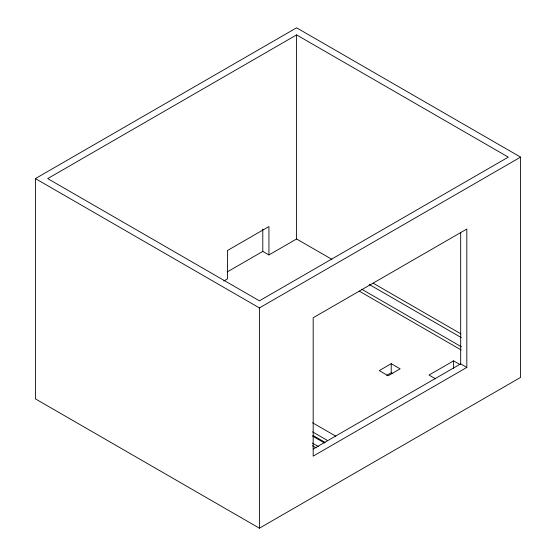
<?xml version="1.0" encoding="UTF-8"?>
<svg xmlns="http://www.w3.org/2000/svg" width="556" height="556" viewBox="0 0 556 556"><rect width="100%" height="100%" fill="white"/><g stroke="black" fill="none" stroke-linecap="round" stroke-linejoin="round"><path stroke-width="0.83" d="M35.41 178.594L296.591 27.8L520.59 157.126L520.59 377.406L259.409 528.2L35.41 398.874L35.41 178.594L259.409 307.92L520.59 157.126M296.591 34.896L47.698 178.594L259.409 300.824L508.302 157.126L296.591 34.896L296.591 238.983L331.876 259.353M227.237 271.926L262.793 251.402L268.937 254.947L296.591 238.983M223.741 281.037L227.453 278.897L227.453 250.513L268.937 226.563L268.937 254.947M391.229 363.693L379.248 370.616L388.157 375.759L400.139 368.843L391.229 363.693L391.229 372.798L386.733 375.39M460.111 364.611L453.606 360.858L429.023 375.05L435.529 378.803M313.181 449.026L460.674 363.874L466.818 367.419L466.818 229.044L313.181 317.747L313.181 456.122L466.818 367.419M373.166 283.192L461 333.906M369.247 284.477L461.41 337.687M361.754 289.252L461.41 346.791M359.245 291.122L461.146 349.953M391.229 372.798L392.717 373.653M312.604 422.789L335.796 436.182M312.604 431.894L327.567 440.533M313.077 435.48L325.045 442.388M312.514 436.043L324.523 442.979M312.375 443.062L318.38 446.531M312.375 445.724L316.128 447.886M460.674 232.596L460.674 363.874M453.606 360.858L453.606 368.301M262.793 229.037L262.793 251.402M259.409 307.92L259.409 528.2"/></g></svg>
